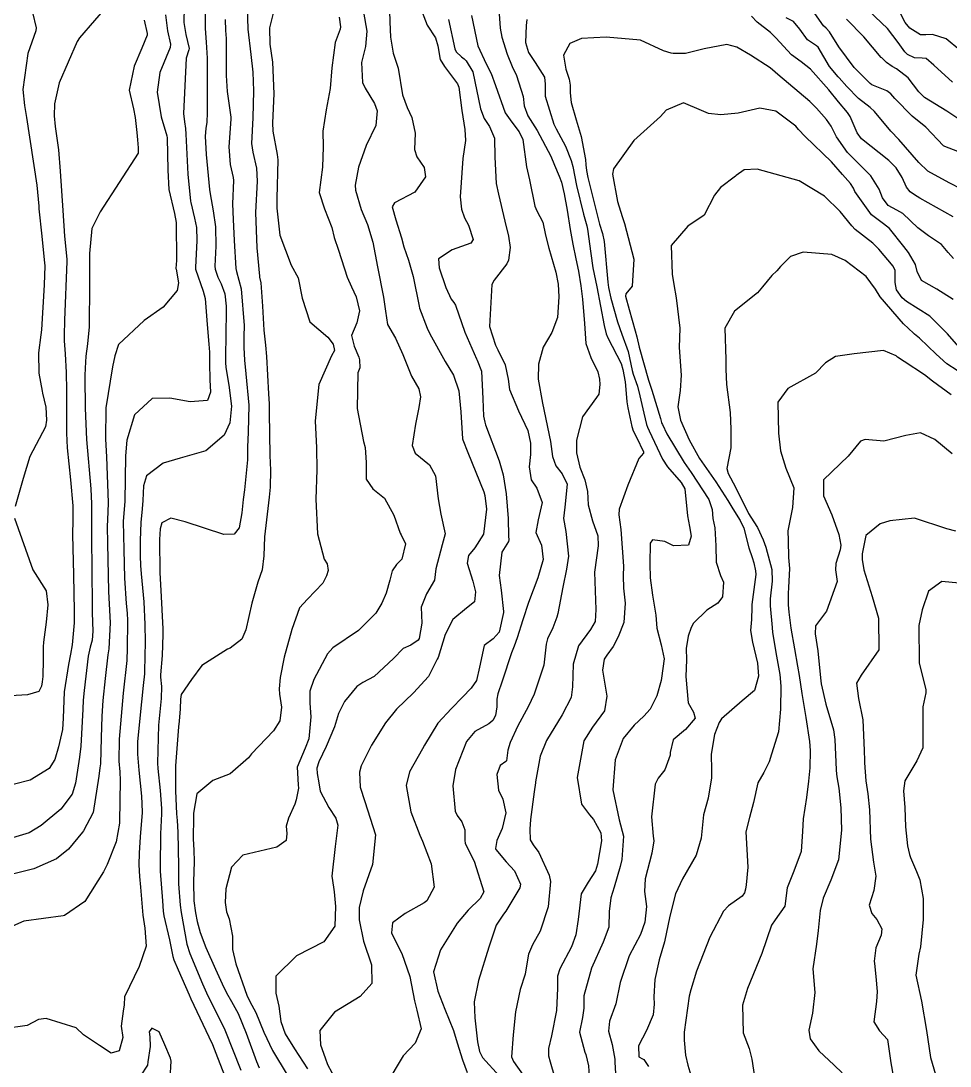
# Model space of a CAD drawing. Header units: feet. Extents: x 1313709 to 1317500, y 405869 to 411659.
# Drawn here: x 1316147.8 to 1316373.1, y 407965.1 to 408218.6 of the extents above; entities that cross this region are included whole.
import ezdxf

# ---------------------------------------------------------------- set-up
doc = ezdxf.new("R2010")
doc.units = ezdxf.units.FT
doc.layers.add('C-TOPO-MAJR', color=32, linetype='CONTINUOUS')

msp = doc.modelspace()

# ---------------------------------------------------------------- linework, layer by layer
at = {"layer": 'C-TOPO-MAJR'}
for points in [[(1316192.48, 408228.78), (1316192.42, 408216.84), (1316192.67, 408213.52), (1316192.91, 408209.64), (1316192.92, 408196.38), (1316192.86, 408194.12), (1316192.62, 408192.51), (1316192.42, 408190.66), (1316192.7, 408186.2), (1316193.5, 408177.77), (1316193.64, 408176.67), (1316194.41, 408172.58), (1316194.94, 408168.71), (1316195.03, 408163.99), (1316194.81, 408159.15), (1316194.87, 408158.45), (1316195.52, 408156.48), (1316196.32, 408154.85), (1316197.21, 408152.44), (1316197.52, 408149.45), (1316197.45, 408141.36), (1316197.39, 408138.28), (1316197.35, 408135.79), (1316197.43, 408134.53), (1316198.18, 408130.26), (1316198.8, 408125.19), (1316198.47, 408121.17), (1316197.06, 408118.11), (1316192.61, 408114.37), (1316186.36, 408112.54), (1316182.28, 408111.31), (1316178.19, 408108.3), (1316177.52, 408105.82), (1316177.34, 408102.32), (1316177.16, 408100.27), (1316176.85, 408096.94), (1316176.67, 408092.59), (1316176.68, 408088.87), (1316176.75, 408086.54), (1316176.9, 408084.54), (1316177.58, 408077.68), (1316177.85, 408072.18), (1316177.86, 408068), (1316177.77, 408060.87), (1316177.73, 408060.21), (1316177.43, 408057.41), (1316176.58, 408049.51), (1316176.05, 408043.76), (1316176, 408040.72), (1316176.36, 408036.84), (1316177.04, 408030.52), (1316177.15, 408026.76), (1316177.14, 408026.61), (1316176.72, 408020.72), (1316176.41, 408016.74), (1316176.38, 408013.87), (1316176.54, 408011.07), (1316176.76, 408008.47), (1316177.36, 408001.7), (1316177.8, 407998.53), (1316178.13, 407994.17), (1316176.42, 407989.24), (1316172.85, 407981.91), (1316172.8, 407979.94), (1316172.53, 407978.36), (1316172.11, 407974.78), (1316172.51, 407971.99), (1316171.62, 407968.76), (1316169.63, 407968.23), (1316166.84, 407970.06), (1316164.92, 407971.32), (1316162.94, 407972.68), (1316161.16, 407974.35), (1316153.91, 407976.65), (1316152.04, 407976.39), (1316149.32, 407974.93), (1316143.54, 407974.09)], [(1316202.58, 408224.78), (1316202.77, 408216.61), (1316203.54, 408210.52), (1316204.01, 408206.22), (1316204.16, 408201.7), (1316203.97, 408195.16), (1316203.68, 408188.92), (1316203.97, 408186.8), (1316204.93, 408182.95), (1316205.06, 408179.73), (1316204.68, 408172.14), (1316205.01, 408163.63), (1316205.59, 408156.72), (1316205.65, 408156.49), (1316205.99, 408155.09), (1316206.33, 408149.43), (1316206.68, 408143.61), (1316207.07, 408140.01), (1316207.32, 408137.22), (1316207.82, 408128.2), (1316207.94, 408125.77), (1316207.98, 408123.68), (1316208.16, 408113.2), (1316208.26, 408109.68), (1316208.18, 408105.56), (1316207.95, 408103.07), (1316206.84, 408093.49), (1316206.66, 408088.89), (1316206.25, 408085.5), (1316205.24, 408082.46), (1316203.74, 408077.36), (1316202.31, 408070.89), (1316201.33, 408068.62), (1316198.53, 408066.5), (1316197.84, 408066.2), (1316191.63, 408062.22), (1316189.12, 408058.89), (1316186.65, 408055.25), (1316186.45, 408054.13), (1316186.38, 408051.78), (1316186.11, 408048.79), (1316186.02, 408047.34), (1316185.51, 408041.04), (1316185.27, 408037.94), (1316185.23, 408031.85), (1316185.5, 408026.24), (1316185.63, 408024.63), (1316185.83, 408021.8), (1316185.96, 408013.6), (1316186.01, 408009.28), (1316186.4, 408004.08), (1316186.64, 408002.35), (1316188, 407994.66), (1316188.71, 407992.35), (1316191.83, 407985), (1316192.78, 407982.82), (1316192.95, 407982.45), (1316194.55, 407979.26), (1316197.19, 407973.9), (1316201.13, 407964.12)], [(1316169.21, 408222.98), (1316161.95, 408214.57), (1316161.42, 408213.64), (1316157.03, 408203.6), (1316155.87, 408198.49), (1316155.79, 408195.64), (1316156.07, 408193.07), (1316156.85, 408187.39), (1316157.3, 408182.2), (1316157.91, 408172.64), (1316158.35, 408166.45), (1316158.88, 408160.81), (1316158.9, 408160.31), (1316158.37, 408146.06), (1316158.22, 408142.32), (1316158.24, 408141.03), (1316158.46, 408137.89), (1316158.72, 408133.31), (1316158.76, 408131.72), (1316158.78, 408130.59), (1316158.82, 408122.9), (1316158.82, 408118.59), (1316159.01, 408115.05), (1316159.79, 408107.32), (1316160.33, 408100.97), (1316160.33, 408097.49), (1316160.24, 408094.01), (1316160.5, 408084.26), (1316160.71, 408075.48), (1316160.68, 408072.59), (1316160.19, 408067.24), (1316159.82, 408064.99), (1316159.33, 408062.48), (1316158.27, 408055.91), (1316158.05, 408049.47), (1316157.83, 408046.75), (1316156.87, 408042.53), (1316155.95, 408039.42), (1316154.62, 408037.29), (1316150.01, 408034.45), (1316142.32, 408032.46)], [(1316187.32, 408222.1), (1316187.31, 408218.23), (1316187.74, 408215.38), (1316188.54, 408211.94), (1316188.51, 408211.66), (1316187.86, 408209.6), (1316187.2, 408196.15), (1316187.46, 408194.2), (1316187.69, 408192.57), (1316187.74, 408191.14), (1316188.26, 408181.5), (1316188.89, 408174.94), (1316188.94, 408174.59), (1316189.86, 408170.75), (1316190.31, 408168.55), (1316190.45, 408165.4), (1316190.09, 408158.86), (1316190.14, 408158.44), (1316191.95, 408153.04), (1316192.41, 408151.28), (1316192.96, 408145.01), (1316193.35, 408140.25), (1316193.51, 408138.24), (1316193.54, 408135.63), (1316193.61, 408131.6), (1316193.71, 408128.55), (1316193.02, 408126.58), (1316188.84, 408126.19), (1316183.87, 408127.11), (1316179.58, 408127), (1316175.32, 408123.1), (1316173.42, 408116.89), (1316173.1, 408113.09), (1316172.97, 408102.04), (1316172.64, 408098.28), (1316172.57, 408097.17), (1316172.72, 408090.41), (1316172.92, 408083.42), (1316173.33, 408077.31), (1316173.53, 408074.99), (1316173.6, 408073.17), (1316173.51, 408066.2), (1316173.48, 408063.69), (1316173.46, 408063.45), (1316172.56, 408055.58), (1316171.58, 408044.38), (1316171.52, 408039.07), (1316171.73, 408036.43), (1316171.87, 408034.38), (1316171.7, 408024.43), (1316171.69, 408024.03), (1316170.88, 408019.44), (1316168.65, 408014.01), (1316167.8, 408012.16), (1316163.27, 408005.01), (1316158.35, 408001.57), (1316158.01, 408001.49), (1316148.46, 408000.21), (1316144.28, 407998.35)], [(1316244.44, 408222.47), (1316246.31, 408217.59), (1316248.29, 408214.57), (1316248.88, 408212.6), (1316249.48, 408209.31), (1316250.49, 408207.6), (1316253.68, 408203.35), (1316253.94, 408202.54), (1316254.67, 408196.95), (1316255.44, 408192.29), (1316255.6, 408189.63), (1316254.97, 408185.26), (1316254.29, 408175.96), (1316254.63, 408173), (1316255.37, 408170.84), (1316256.31, 408169.12), (1316257.44, 408165.6), (1316256.89, 408164.74), (1316252.37, 408163.07), (1316249.04, 408160.9), (1316249.18, 408158.71), (1316250.78, 408153.96), (1316252.1, 408151.1), (1316252.74, 408150.35), (1316253.15, 408149.65), (1316255.4, 408143.1), (1316258.26, 408136.68), (1316258.44, 408136.34), (1316259.44, 408133.66), (1316259.78, 408126.94), (1316259.99, 408122.74), (1316260.26, 408121.3), (1316260.47, 408120.65), (1316263.77, 408111.89), (1316264.71, 408108.49), (1316265.41, 408103.89), (1316265.95, 408097.93), (1316266.04, 408093.64), (1316266.09, 408092.77), (1316266, 408092.38), (1316264.42, 408089.76), (1316263.76, 408084.12), (1316264.25, 408080.56), (1316264.78, 408075.37), (1316264.77, 408075.08), (1316263.73, 408070.34), (1316262.31, 408068.71), (1316260.11, 408067.12), (1316258.98, 408061.86), (1316258.23, 408058.61), (1316256.96, 408056.8), (1316254.86, 408054.59), (1316252.19, 408051.85), (1316248.87, 408048.24), (1316245.64, 408042.92), (1316245.18, 408042.08), (1316241.98, 408036.47), (1316241.18, 408033.16), (1316242.31, 408026.76), (1316244.54, 408021.06), (1316245.19, 408019.62), (1316247.3, 408014.15), (1316247.98, 408008.44), (1316246.17, 408005.14), (1316245.56, 408004.7), (1316240.94, 408002.13), (1316237.92, 407999.86), (1316237.66, 407997.39), (1316239.32, 407993.94), (1316240.15, 407992.42), (1316242.12, 407986.81), (1316243.21, 407980.87), (1316243.79, 407978.66), (1316244.8, 407974.1), (1316243.34, 407970.6), (1316240.43, 407967.53), (1316236.29, 407960.54)], [(1316182.79, 408220.11), (1316183.33, 408216.26), (1316184.06, 408213.02), (1316183.97, 408212.23), (1316181.46, 408206.1), (1316180.79, 408201.4), (1316181.79, 408195.37), (1316183.14, 408190.77), (1316183.23, 408190.28), (1316183.42, 408182.41), (1316183.66, 408177.77), (1316184.98, 408171.91), (1316185.38, 408169.74), (1316185.46, 408160.5), (1316185.37, 408158.57), (1316185.39, 408158.44), (1316186.01, 408155.11), (1316185.62, 408153.26), (1316182.28, 408149.18), (1316177.63, 408145.97), (1316171.46, 408140.1), (1316170.54, 408137.41), (1316170, 408134.74), (1316168.38, 408124.75), (1316168.31, 408117.14), (1316168.55, 408112.92), (1316168.92, 408101.77), (1316168.83, 408099.49), (1316168.72, 408096.02), (1316168.78, 408091.93), (1316169.03, 408080.25), (1316169.35, 408074.11), (1316169.4, 408072.61), (1316169.05, 408066.32), (1316168.88, 408064.82), (1316168.2, 408059.11), (1316167.64, 408053.74), (1316167.36, 408049.93), (1316167.24, 408044.7), (1316167.03, 408038.38), (1316166.92, 408037.47), (1316166.66, 408035.42), (1316165.27, 408026.56), (1316162.91, 408022.11), (1316162.69, 408021.85), (1316159.3, 408017.66), (1316156.38, 408015.37), (1316150.9, 408012.91), (1316148.66, 408012.35), (1316144.08, 408011.25)], [(1316150.54, 408220.69), (1316151.47, 408217), (1316151.41, 408216.21), (1316149.47, 408210.75), (1316148.24, 408201.99), (1316148.62, 408198.14), (1316149.14, 408195.18), (1316151.59, 408178.8), (1316152.1, 408173.69), (1316152.15, 408173.02), (1316152.82, 408166.41), (1316153.43, 408160.69), (1316153.53, 408159.2), (1316153.42, 408154.64), (1316152.73, 408143.66), (1316152.59, 408142.48), (1316151.99, 408138.15), (1316152.12, 408133.17), (1316152.88, 408128.79), (1316153.02, 408128.3), (1316153.77, 408124.91), (1316153.95, 408121.76), (1316153.7, 408120.17), (1316149.93, 408112.95), (1316148.28, 408107.63), (1316146.35, 408100.86)], [(1316209.19, 408221.53), (1316208.02, 408216.98), (1316208.17, 408213.04), (1316208.75, 408208.61), (1316209.14, 408200.98), (1316208.82, 408193.88), (1316208.87, 408191.88), (1316209.93, 408186.25), (1316210.08, 408184.94), (1316209.85, 408175.56), (1316209.82, 408173.24), (1316210.57, 408166.66), (1316213.31, 408159.36), (1316214.98, 408156.28), (1316215.97, 408151.4), (1316217.85, 408145.65), (1316222.2, 408141.9), (1316223.49, 408140.26), (1316223.8, 408138.67), (1316223.12, 408137.36), (1316219.99, 408130.43), (1316219.1, 408121.62), (1316219.43, 408115.1), (1316219.52, 408109.76), (1316219.3, 408102.61), (1316219.7, 408094.21), (1316221.34, 408088.08), (1316222, 408086.9), (1316222.3, 408085.3), (1316221.87, 408084.01), (1316221.02, 408082.21), (1316217.23, 408078.33), (1316215.35, 408076.23), (1316213.43, 408070.98), (1316211.63, 408064.26), (1316210.67, 408059.31), (1316210.38, 408056.61), (1316210.47, 408055.32), (1316210.97, 408052.12), (1316210.58, 408048.83), (1316209.03, 408046.38), (1316203.72, 408040.79), (1316202.92, 408039.82), (1316198.5, 408036.01), (1316194.28, 408034.38), (1316190.46, 408031.09), (1316189.63, 408026.45), (1316189.6, 408025.55), (1316189.58, 408020.23), (1316189.72, 408017.49), (1316189.78, 408014.73), (1316189.64, 408009.79), (1316189.68, 408005.2), (1316190.1, 408002.22), (1316190.54, 408000.13), (1316191.21, 407997.49), (1316192.6, 407993.83), (1316194.96, 407988.6), (1316196.55, 407985.04), (1316197.61, 407982.82), (1316198.84, 407980.77), (1316200.49, 407977.85), (1316202.42, 407973.02), (1316204.88, 407966.19), (1316205.56, 407964.68)], [(1316224.97, 408219.59), (1316225.25, 408217.23), (1316225.16, 408216.66), (1316223.99, 408213.44), (1316223.19, 408207.27), (1316222.78, 408202.28), (1316221.78, 408197.11), (1316220.97, 408191.92), (1316221.07, 408188.1), (1316220.89, 408183.14), (1316220.12, 408177.01), (1316221.43, 408173.05), (1316223.16, 408168.52), (1316223.7, 408166.1), (1316224.8, 408163.01), (1316226.89, 408156.5), (1316227.91, 408154.11), (1316229.08, 408151.7), (1316229.89, 408148.29), (1316229.25, 408145.43), (1316227.95, 408142.31), (1316228.61, 408139.7), (1316229.69, 408137.03), (1316229.91, 408136.43), (1316229.92, 408134.45), (1316229.51, 408133.29), (1316229.35, 408124.6), (1316230.81, 408116.58), (1316231.23, 408115.14), (1316231.51, 408111.53), (1316231.49, 408107.47), (1316233.14, 408105.15), (1316235.93, 408102.83), (1316238.22, 408098.73), (1316239.77, 408094.35), (1316239.98, 408093.97), (1316241.05, 408091.79), (1316240.17, 408088.04), (1316238.85, 408086.75), (1316237.84, 408085.26), (1316237.24, 408082.95), (1316236.32, 408079.77), (1316235.31, 408077.42), (1316233.88, 408074.94), (1316229.67, 408070.77), (1316223.4, 408066.57), (1316222.09, 408065.09), (1316218.8, 408058.85), (1316217.82, 408056.05), (1316217.82, 408053.1), (1316218.07, 408049.78), (1316217.59, 408044.5), (1316216.68, 408042.17), (1316214.79, 408037.56), (1316215.03, 408033.33), (1316215.09, 408032.53), (1316214.54, 408029.63), (1316214.2, 408028.63), (1316212.63, 408025.22), (1316212.08, 408023.3), (1316212.24, 408021.48), (1316212.1, 408019.82), (1316209.84, 408018.21), (1316201.57, 408016.26), (1316198.84, 408013.36), (1316197.5, 408008.09), (1316197.33, 408004.79), (1316197.66, 408002.47), (1316198.26, 408000.78), (1316199.07, 407996.63), (1316199.11, 407993.35), (1316199.88, 407989.87), (1316202.55, 407982.31), (1316203.32, 407980.77), (1316204.73, 407978.08), (1316206.68, 407973.31), (1316208.78, 407968.89), (1316212.31, 407962.92)], [(1316230.86, 408220.74), (1316231.64, 408216.17), (1316231.35, 408212.44), (1316230.39, 408208.53), (1316230.63, 408203.68), (1316231.28, 408202.31), (1316233.49, 408198.59), (1316234.2, 408196.81), (1316233.87, 408193.28), (1316231.53, 408188.42), (1316229.61, 408183.18), (1316228.85, 408178.83), (1316228.9, 408177.55), (1316230.28, 408172.9), (1316231.79, 408169.25), (1316233.14, 408165), (1316234.28, 408158.96), (1316235.71, 408151.61), (1316236.16, 408148.24), (1316236.66, 408145.01), (1316238.64, 408141.66), (1316240.42, 408137.71), (1316242.49, 408132.44), (1316244.23, 408129.39), (1316244.66, 408127.43), (1316244.23, 408124.87), (1316243.48, 408120.79), (1316242.62, 408115.61), (1316243.36, 408113.79), (1316246.86, 408110.98), (1316248.35, 408108.24), (1316248.98, 408102.7), (1316249.61, 408098.99), (1316250.69, 408094.17), (1316249.96, 408091.53), (1316248.43, 408085.7), (1316248.07, 408082.99), (1316246.16, 408079.61), (1316244.8, 408076.45), (1316244.96, 408072.52), (1316244.32, 408068.81), (1316244.1, 408068.41), (1316242.32, 408067.2), (1316240.46, 408066.37), (1316238.09, 408063.93), (1316233.44, 408059.57), (1316230.69, 408058.15), (1316229.24, 408057.2), (1316226.28, 408053.53), (1316224.81, 408050.65), (1316223.8, 408047.37), (1316221.82, 408042.58), (1316220.02, 408038.88), (1316219.5, 408037.39), (1316219.59, 408036.09), (1316220.04, 408033.76), (1316220.3, 408031.79), (1316222.44, 408027.83), (1316224.17, 408025.2), (1316224.61, 408023.49), (1316223.94, 408018.38), (1316223.2, 408011.17), (1316223.59, 408008.49), (1316223.77, 408007.35), (1316224.02, 408003.79), (1316223.89, 407999.01), (1316221.26, 407995.2), (1316214.58, 407991.79), (1316209.6, 407986.91), (1316209.61, 407982.76), (1316210.28, 407979.6), (1316210.8, 407975.87), (1316211.86, 407972.91), (1316214.14, 407969.24), (1316217.25, 407964.42)], [(1316237.16, 408221.13), (1316237.26, 408218.4), (1316237.41, 408214.67), (1316238.07, 408210.81), (1316239.23, 408207.15), (1316240.34, 408200.69), (1316241.45, 408197.6), (1316242.56, 408195.24), (1316243.38, 408191.42), (1316243.2, 408187.43), (1316243.82, 408185.64), (1316245.58, 408183.06), (1316245.87, 408180.79), (1316243.31, 408177.11), (1316238.36, 408174.52), (1316237.8, 408173.51), (1316238.72, 408170.39), (1316240.09, 408166.01), (1316240.66, 408163.86), (1316241.74, 408160.63), (1316242.93, 408156.67), (1316244.31, 408149.45), (1316244.43, 408148.95), (1316246.27, 408144.11), (1316246.95, 408142.69), (1316250.62, 408135.99), (1316252.7, 408132.67), (1316253.99, 408128.92), (1316254.49, 408123.8), (1316254.89, 408117.27), (1316254.94, 408117.02), (1316256.16, 408113.96), (1316260.04, 408104.42), (1316260.29, 408103.48), (1316260.65, 408100.16), (1316259.95, 408094.11), (1316257.85, 408090.84), (1316256.33, 408088.95), (1316255.97, 408087.08), (1316257.34, 408082.7), (1316258.01, 408080.16), (1316257.76, 408077.72), (1316255.8, 408076.21), (1316252.51, 408073.43), (1316250.66, 408069.82), (1316248.93, 408064.23), (1316248.73, 408063.8), (1316247.89, 408062.14), (1316246.64, 408059.62), (1316242.94, 408055.59), (1316238.89, 408051.7), (1316236.21, 408048.32), (1316232.75, 408042.92), (1316230.26, 408037.89), (1316229.9, 408036.39), (1316230.04, 408032.72), (1316231.2, 408029.29), (1316233.77, 408021.15), (1316233.01, 408013.96), (1316230.73, 408007.57), (1316229.79, 408003.57), (1316229.77, 408000.52), (1316230.81, 407995.35), (1316232.79, 407989.62), (1316232.85, 407985.08), (1316230.06, 407981.92), (1316223.83, 407978.15), (1316220.22, 407973.73), (1316220.43, 407970.26), (1316221.53, 407967.11), (1316222.15, 407965.48), (1316225.28, 407959.61)], [(1316257.03, 408219.96), (1316258.59, 408212.61), (1316260.57, 408208.24), (1316261.83, 408205.86), (1316262.88, 408203), (1316265.22, 408196.33), (1316266.81, 408194.08), (1316268.64, 408191.77), (1316269.49, 408189.86), (1316270.42, 408183.24), (1316271.07, 408180.1), (1316272.44, 408173.67), (1316272.9, 408172.56), (1316274.31, 408169.8), (1316275.01, 408166.65), (1316275.78, 408163.54), (1316277.51, 408157.72), (1316278.07, 408154.74), (1316278.24, 408151.7), (1316277.88, 408146.7), (1316276.56, 408143.02), (1316274.44, 408139.49), (1316273.3, 408135.37), (1316273.22, 408131.69), (1316274.3, 408125.9), (1316276.21, 408116.6), (1316276.65, 408112.96), (1316277.47, 408110.68), (1316279.04, 408108.75), (1316280.21, 408106.24), (1316279.64, 408100.65), (1316279.35, 408097.92), (1316279.93, 408094.75), (1316280.59, 408088.82), (1316280.09, 408085.61), (1316279.23, 408081.25), (1316277.96, 408074.88), (1316277.73, 408073.99), (1316276.77, 408071.37), (1316275.48, 408068.75), (1316275.14, 408067.44), (1316274.56, 408062.36), (1316272.27, 408055.27), (1316270.8, 408052.25), (1316268.3, 408047.61), (1316266.38, 408043.57), (1316265.84, 408041.7), (1316265.53, 408039.15), (1316265.4, 408038.96), (1316264.03, 408037.99), (1316263.16, 408035.81), (1316263.57, 408032.01), (1316264.65, 408029.79), (1316265.35, 408026.52), (1316264.44, 408022.69), (1316263.18, 408019.82), (1316262.89, 408017.9), (1316262.97, 408017.65), (1316265.46, 408014.66), (1316267.46, 408012.46), (1316268.93, 408009.17), (1316268.76, 408008.33), (1316265.34, 408002.62), (1316264.81, 408001.9), (1316263.01, 407999.23), (1316261.28, 407993.94), (1316258.7, 407985.82), (1316257.67, 407980.66), (1316257.85, 407976.77), (1316258.49, 407970.96), (1316259.01, 407968.58), (1316259.72, 407967.16), (1316263.8, 407962.66)], [(1316263.64, 408221.48), (1316264.01, 408216.9), (1316264.37, 408214.71), (1316265.71, 408210.56), (1316266.88, 408207.59), (1316267.93, 408205.42), (1316269.54, 408200.29), (1316269.83, 408198.06), (1316270.72, 408195.64), (1316272.96, 408192.09), (1316276.32, 408185.86), (1316277.14, 408183.66), (1316278.28, 408181.02), (1316278.83, 408179.51), (1316279.49, 408176.69), (1316280.25, 408172.73), (1316280.94, 408168.07), (1316281.61, 408164.5), (1316282.35, 408160.9), (1316282.96, 408157.9), (1316283.55, 408154.39), (1316283.98, 408151.1), (1316284.46, 408145.21), (1316284.8, 408140.38), (1316285.96, 408136.97), (1316287.7, 408133.54), (1316288.09, 408131.73), (1316288.15, 408130.41), (1316287.9, 408128.1), (1316287.36, 408127.28), (1316283.93, 408122.6), (1316282.48, 408116.9), (1316282.53, 408113.87), (1316283.34, 408110.34), (1316284.54, 408107.32), (1316285.2, 408104.5), (1316285.36, 408101.21), (1316286.42, 408097.33), (1316287.65, 408093.75), (1316287.74, 408091.31), (1316286.88, 408084.88), (1316287.19, 408075.88), (1316287.05, 408072.92), (1316285.91, 408070.97), (1316282.97, 408067.05), (1316281.67, 408062.55), (1316281.53, 408057.08), (1316281.24, 408054.49), (1316279.04, 408050.29), (1316275.23, 408044.06), (1316273.73, 408040.26), (1316272.58, 408034.03), (1316272.55, 408033.78), (1316272.28, 408031.61), (1316271.34, 408024.89), (1316271.15, 408022.57), (1316271.24, 408019.99), (1316271.98, 408018.72), (1316273.37, 408016.87), (1316275.86, 408011.42), (1316276.17, 408009.82), (1316275.65, 408003.74), (1316273.71, 407997.84), (1316271.85, 407994.45), (1316270.9, 407992.22), (1316270.15, 407987.93), (1316270.02, 407987.36), (1316268.85, 407983.64), (1316267.75, 407978.23), (1316267.12, 407972.67), (1316266.73, 407967.31), (1316267.24, 407966.16), (1316269.55, 407962.88)], [(1316373.85, 408171.13), (1316365.81, 408175.67), (1316364.49, 408176.46), (1316363.39, 408177.19), (1316362.57, 408178.33), (1316361.53, 408180.66), (1316360.01, 408183.01), (1316358.28, 408184.8), (1316351.63, 408190.02), (1316350.56, 408191.46), (1316348.84, 408195.48), (1316348.21, 408196.39), (1316346.05, 408199.04), (1316343.73, 408201.94), (1316339.25, 408206.91), (1316336.97, 408208.7), (1316334.69, 408210.41), (1316330.86, 408214.53), (1316329.56, 408215.8), (1316326.32, 408218.38), (1316324.93, 408219.8)], [(1316376.02, 408177.78), (1316372.85, 408179.33), (1316367.72, 408182.2), (1316365.56, 408184.33), (1316360.68, 408189.91), (1316358.75, 408191.88), (1316354.74, 408196.66), (1316353.71, 408197.64), (1316350.87, 408199.79), (1316348.05, 408202.77), (1316346.18, 408204.86), (1316345.93, 408205.11), (1316343.89, 408207.61), (1316341.08, 408212.3), (1316340.75, 408212.62), (1316338.56, 408214.05), (1316336.69, 408216.64), (1316335.15, 408218.51), (1316333.34, 408219.42)], [(1316376.06, 408186.54), (1316371.84, 408188.17), (1316371.53, 408188.35), (1316367.22, 408192.85), (1316363.91, 408195.57), (1316359.74, 408199.81), (1316358.77, 408200.96), (1316357.76, 408201.65), (1316354.16, 408203.13), (1316353.7, 408203.43), (1316350.27, 408206.92), (1316349.86, 408207.34), (1316346.12, 408212.36), (1316343.9, 408216), (1316343.06, 408216.86), (1316342.39, 408217.47), (1316340.33, 408220.45)], [(1316373.73, 408203.75), (1316369.16, 408207.95), (1316367.27, 408209.54), (1316366.35, 408209.6), (1316364.5, 408209.71), (1316362.76, 408210.53), (1316362.1, 408211.12), (1316360.48, 408213.39), (1316357.91, 408216.82), (1316353.37, 408221.07)], [(1316375.47, 408211.56), (1316372.2, 408214.33), (1316368.86, 408215.33), (1316367.21, 408215.23), (1316365.9, 408215.31), (1316363.36, 408216.9), (1316362.22, 408218.27), (1316360.67, 408221.22)], [(1316177.66, 408218.83), (1316178.38, 408215.61), (1316178.37, 408215.21), (1316177.1, 408212.05), (1316175.22, 408207.67), (1316174.04, 408201.81), (1316175.07, 408197.3), (1316175.51, 408195.18), (1316175.85, 408191.58), (1316176.05, 408189.79), (1316176.22, 408187.88), (1316176.21, 408186.58), (1316166.98, 408172.32), (1316165, 408168.26), (1316164.4, 408162.18), (1316164.4, 408160.76), (1316164.36, 408154.74), (1316164.28, 408144.44), (1316163.92, 408140.33), (1316163.47, 408137.29), (1316163.31, 408134.42), (1316163.28, 408132.64), (1316163.28, 408132.22), (1316163.36, 408124.67), (1316163.69, 408117.11), (1316164.73, 408105.13), (1316164.9, 408101.51), (1316164.89, 408100.74), (1316164.85, 408094.85), (1316164.86, 408093.44), (1316165.02, 408076.99), (1316165.08, 408075.02), (1316165.23, 408070.57), (1316165.04, 408068.43), (1316164.57, 408066.72), (1316164.05, 408064.51), (1316163.12, 408056.2), (1316162.87, 408053.84), (1316162.75, 408051.68), (1316162.32, 408042.67), (1316161.94, 408039.98), (1316160.98, 408033.75), (1316160.23, 408031.02), (1316157.47, 408027.38), (1316152.66, 408023.45), (1316149.73, 408021.7), (1316144.93, 408020.24)], [(1316197.27, 408219.03), (1316197.38, 408216.35), (1316197.51, 408214.4), (1316197.53, 408208.89), (1316197.56, 408205.38), (1316197.81, 408201.54), (1316198.67, 408195.28), (1316198.68, 408194.79), (1316198.23, 408188.12), (1316198.55, 408183.79), (1316199.27, 408180.65), (1316199.32, 408179.91), (1316199.06, 408174.28), (1316199.23, 408170.49), (1316199.52, 408165.35), (1316199.89, 408158.54), (1316200.07, 408157.84), (1316201.22, 408153.65), (1316201.87, 408144.74), (1316201.82, 408142.05), (1316201.8, 408139.41), (1316201.95, 408136.33), (1316202.33, 408133.06), (1316203.03, 408125.46), (1316202.84, 408118.91), (1316202.71, 408115.22), (1316202.69, 408112.12), (1316202.02, 408104.88), (1316201.7, 408102.53), (1316201.33, 408099.29), (1316200.7, 408095.68), (1316199.48, 408094.1), (1316196.94, 408094.03), (1316187.6, 408097.08), (1316184.15, 408098.01), (1316181.94, 408096.85), (1316181.52, 408095.44), (1316181.41, 408092.84), (1316181.47, 408084.75), (1316181.71, 408080.42), (1316182.17, 408071.18), (1316182.19, 408069.79), (1316182, 408064.72), (1316181.63, 408060.03), (1316181.65, 408059.46), (1316181.9, 408057.2), (1316181.76, 408054.23), (1316181.17, 408047.76), (1316180.86, 408038.58), (1316180.94, 408037.24), (1316181.55, 408031.93), (1316181.87, 408027.54), (1316181.86, 408026.28), (1316181.6, 408021.44), (1316181.52, 408013.39), (1316181.56, 408012.39), (1316182.08, 408005.13), (1316182.27, 408002.67), (1316182.46, 408001.53), (1316183.83, 407995.68), (1316184.6, 407991.65), (1316184.83, 407990.88), (1316185.88, 407988.42), (1316188.54, 407982.39), (1316189.01, 407981.36), (1316193.35, 407972.13), (1316194.19, 407970.31), (1316195.47, 407967.16), (1316197.34, 407962.36)], [(1316251.49, 408219), (1316253.02, 408211.87), (1316253.34, 408211.11), (1316254.64, 408209.97), (1316255.3, 408209.45), (1316255.75, 408208.99), (1316257.35, 408206.28), (1316259.23, 408197.31), (1316260.09, 408194.99), (1316261.42, 408193.06), (1316262.58, 408190.22), (1316262.74, 408185.62), (1316263.03, 408179.2), (1316263.59, 408176.63), (1316265.1, 408170.04), (1316265.99, 408166.43), (1316266.42, 408163.64), (1316266.04, 408160.59), (1316265.6, 408159.72), (1316262.53, 408155.75), (1316261.98, 408154.68), (1316261.43, 408144.53), (1316262.9, 408139.95), (1316263.46, 408138.82), (1316265.17, 408135.17), (1316265.91, 408131.7), (1316266.24, 408129.19), (1316268.47, 408124.06), (1316270.69, 408119.29), (1316271.38, 408116.19), (1316271.38, 408113.44), (1316271.02, 408110.45), (1316271.51, 408107.27), (1316272.89, 408105.28), (1316274.15, 408101.83), (1316273.21, 408097.6), (1316272.66, 408094.51), (1316273.98, 408091.42), (1316274.41, 408087.96), (1316273.14, 408083.49), (1316270.9, 408077.52), (1316269.49, 408073.35), (1316268.13, 408068.98), (1316267.36, 408066.93), (1316266.72, 408065.34), (1316264.52, 408058.45), (1316263.45, 408055.41), (1316263.15, 408054.1), (1316263.21, 408052.25), (1316262.85, 408050.15), (1316262.18, 408048.92), (1316261.21, 408048.13), (1316257.86, 408046.25), (1316255.82, 408043.81), (1316253.15, 408037.05), (1316252.54, 408033.04), (1316253.09, 408026.91), (1316253.53, 408025.85), (1316254.68, 408024.33), (1316255.44, 408022.42), (1316255.39, 408019.89), (1316255.51, 408019.04), (1316257.71, 408014.79), (1316260.07, 408007.35), (1316259.18, 408005.71), (1316256.26, 408002.88), (1316253.55, 407999.72), (1316249.56, 407993.24), (1316247.79, 407987.93), (1316248.9, 407983.25), (1316250.57, 407978.92), (1316252.68, 407973.74), (1316253.6, 407970.72), (1316254.89, 407966.6), (1316256, 407963.53)], [(1316270.48, 408218.99), (1316270.31, 408217.56), (1316270.16, 408213.39), (1316270.86, 408210.98), (1316272.52, 408208.53), (1316274.72, 408205.01), (1316274.88, 408203.3), (1316274.88, 408200.39), (1316276.97, 408193.56), (1316277.55, 408192.44), (1316279.81, 408188.26), (1316281.24, 408184.78), (1316281.62, 408183.3), (1316282.49, 408178.75), (1316284.23, 408171.76), (1316285.02, 408168.89), (1316285.19, 408168.15), (1316285.95, 408162.23), (1316286.49, 408158.78), (1316287.44, 408154.15), (1316289.22, 408144.74), (1316289.67, 408142.72), (1316290.07, 408141.79), (1316293.38, 408135.55), (1316293.77, 408134.11), (1316294.28, 408131.12), (1316294.43, 408130.16), (1316294.74, 408126.25), (1316294.95, 408124.8), (1316295.92, 408120.25), (1316296.28, 408119.17), (1316297.04, 408117.65), (1316298.73, 408114.07), (1316298.76, 408113.76), (1316297.61, 408112.48), (1316294.94, 408106.03), (1316292.85, 408100.19), (1316292.75, 408098.85), (1316293.25, 408095.29), (1316293.87, 408086.36), (1316293.79, 408084.05), (1316293.91, 408081.06), (1316294.33, 408077.41), (1316293.95, 408072.71), (1316292.63, 408069.22), (1316291.36, 408066.85), (1316289.85, 408064.76), (1316289.24, 408063.79), (1316288.84, 408061.15), (1316289.86, 408054.82), (1316289.31, 408051.26), (1316286.39, 408047.33), (1316284.3, 408043.99), (1316282.68, 408035.11), (1316283.68, 408028.59), (1316285.68, 408026), (1316286.61, 408024.9), (1316288.38, 408021.66), (1316288.56, 408019.76), (1316287.59, 408014.06), (1316287.1, 408012.45), (1316285.3, 408009.7), (1316283.65, 408006.83), (1316282.93, 408000.65), (1316282.38, 407996.93), (1316281.27, 407993.98), (1316278.44, 407988.7), (1316277.87, 407986.88), (1316277.86, 407983.96), (1316277.67, 407978.59), (1316276.41, 407972.4), (1316275.7, 407969.33), (1316275.71, 407967.58), (1316276.16, 407966.13), (1316278.19, 407958.79)], [(1316375.27, 408194.8), (1316372.33, 408196.75), (1316366.94, 408200.05), (1316365.52, 408201.47), (1316362.97, 408204.84), (1316360.11, 408206.99), (1316359.05, 408207.57), (1316357.7, 408208.55), (1316356.53, 408209.66), (1316356.4, 408209.8), (1316352.18, 408214.81), (1316348, 408219.08)], [(1316373.91, 408161.03), (1316372.64, 408162.47), (1316371.03, 408164.37), (1316367.87, 408166.48), (1316365.27, 408168.47), (1316361.62, 408171.91), (1316360.22, 408172.7), (1316358.11, 408173.87), (1316356.75, 408175.69), (1316355.91, 408177.84), (1316353.87, 408181.07), (1316348.23, 408186.76), (1316345.54, 408190.54), (1316344.24, 408193.15), (1316343.16, 408194.74), (1316340.75, 408197.45), (1316339.13, 408199.1), (1316331.35, 408205.67), (1316330.7, 408206.25), (1316329.46, 408207.28), (1316324.73, 408210.35), (1316321.38, 408212.3), (1316318.93, 408212.89), (1316313.51, 408211.9), (1316308.93, 408210.77), (1316305.93, 408210.76), (1316305.49, 408210.82), (1316303.58, 408211.36), (1316298.02, 408214.01), (1316289.74, 408214.72), (1316283.76, 408214.38), (1316280.92, 408213.14), (1316279.37, 408210.34), (1316279.89, 408206.94), (1316280.76, 408204.54), (1316281, 408203.05), (1316280.95, 408201.16), (1316281.25, 408198.82), (1316282.44, 408194.64), (1316283.67, 408190.59), (1316284.65, 408185.02), (1316284.77, 408183.69), (1316284.95, 408182.34), (1316285.29, 408180.68), (1316285.89, 408178.03), (1316288.09, 408169.3), (1316288.8, 408167.08), (1316289.24, 408165.11), (1316290.07, 408155.29), (1316290.27, 408153.98), (1316290.87, 408151.39), (1316292.46, 408145.64), (1316293.53, 408142.66), (1316295.07, 408138.47), (1316296.02, 408133.83), (1316296.25, 408132.93), (1316297.29, 408130), (1316297.86, 408127.69), (1316298.86, 408123.5), (1316299.52, 408120.74), (1316299.73, 408120.09), (1316300.17, 408119.17), (1316303.37, 408112.35), (1316304.6, 408110.43), (1316307.89, 408106.65), (1316308.76, 408105.12), (1316309.46, 408098.57), (1316309.9, 408095.97), (1316310.33, 408093.6), (1316309.7, 408091.45), (1316306.01, 408091.33), (1316303.97, 408092.36), (1316300.91, 408092.74), (1316300.37, 408091.97), (1316300.29, 408086.95), (1316300.41, 408083.5), (1316300.92, 408079.35), (1316301.77, 408074.47), (1316302.01, 408071.31), (1316303.02, 408067.27), (1316303.73, 408063.84), (1316303.16, 408059.18), (1316303.01, 408058.6), (1316301.99, 408054.92), (1316300.37, 408051.65), (1316298.81, 408049.94), (1316296.48, 408047.81), (1316293.8, 408044.56), (1316291.85, 408039.39), (1316291.31, 408032.1), (1316292.82, 408024.79), (1316293.9, 408020.84), (1316293.51, 408015.16), (1316293.06, 408013.46), (1316291.68, 408008.45), (1316290.81, 408005.86), (1316290.44, 408002.61), (1316290.36, 407998.74), (1316289.01, 407995.13), (1316286.17, 407988.8), (1316284.3, 407982.13), (1316284.29, 407979.13), (1316283.98, 407976.89), (1316283.26, 407973.3), (1316284.56, 407968.41), (1316284.77, 407967.88), (1316285.43, 407965.11), (1316285.65, 407961.22)], [(1316373.88, 408151.07), (1316369.92, 408153.53), (1316366.2, 408155.68), (1316365.13, 408157.87), (1316364.74, 408159.58), (1316363.05, 408162.5), (1316361.93, 408163.91), (1316358.39, 408168.26), (1316356.93, 408169.4), (1316354.08, 408171.59), (1316350.01, 408177.28), (1316349.66, 408178.05), (1316348.95, 408179.18), (1316347.01, 408181.37), (1316344.33, 408184.44), (1316337.93, 408190.61), (1316336.38, 408192.31), (1316335.69, 408193.1), (1316330.83, 408196.74), (1316326.96, 408197.45), (1316321.72, 408196.29), (1316317.54, 408195.88), (1316314.5, 408196.19), (1316312.82, 408196.88), (1316308.49, 408198.75), (1316304.29, 408197), (1316302.9, 408195.47), (1316296.43, 408189.65), (1316291.51, 408182.76), (1316291.27, 408181.5), (1316292.43, 408174.8), (1316293.56, 408171.19), (1316294.17, 408169.52), (1316296.38, 408160.84), (1316296.02, 408154.31), (1316294.51, 408152.44), (1316294.4, 408151.89), (1316295.29, 408148.62), (1316296.72, 408143.46), (1316297.11, 408142), (1316297.71, 408139.48), (1316299.94, 408131.5), (1316300.53, 408129.81), (1316300.78, 408129.04), (1316302.88, 408122.17), (1316303.12, 408121.23), (1316303.19, 408121.01), (1316303.34, 408120.7), (1316304.44, 408118.5), (1316308.62, 408111.48), (1316310.33, 408109.08), (1316314.63, 408102.5), (1316315.38, 408100.07), (1316315.61, 408097.91), (1316316.08, 408095.64), (1316316.3, 408091.3), (1316316.34, 408087.31), (1316317.47, 408084.09), (1316318.14, 408082.48), (1316317.94, 408078.91), (1316316.78, 408077.38), (1316314.09, 408075.71), (1316310.88, 408072.57), (1316310.34, 408071.49), (1316309.59, 408069.39), (1316309.12, 408066.36), (1316309.2, 408063.67), (1316309.04, 408059.63), (1316309.59, 408053.19), (1316310.9, 408050.93), (1316311.28, 408049.49), (1316308.92, 408046.7), (1316305.97, 408044.19), (1316305.26, 408041.15), (1316305.24, 408040.52), (1316303.92, 408036.95), (1316302.34, 408034.91), (1316301.56, 408033.45), (1316300.66, 408025.53), (1316301.12, 408020.86), (1316301.23, 408019.74), (1316300.79, 408016.7), (1316299.13, 408010.5), (1316298.99, 408007.41), (1316299.45, 408003.78), (1316299.1, 407999.96), (1316298.03, 407996.96), (1316295.3, 407991.85), (1316293.08, 407985.33), (1316292.06, 407980.16), (1316290.48, 407975.93), (1316290.29, 407973.58), (1316291.17, 407970.33), (1316291.82, 407966.79), (1316291.84, 407966.02), (1316292.11, 407960.5)], [(1316375.22, 408139.56), (1316372.5, 408142.72), (1316368.18, 408147.02), (1316362.58, 408150.6), (1316361.46, 408151.49), (1316360.09, 408153.37), (1316359.77, 408155.17), (1316359.77, 408158.06), (1316359.31, 408159.14), (1316355.83, 408163.29), (1316354.41, 408164.76), (1316350.13, 408168.08), (1316349.29, 408168.89), (1316346.49, 408172.39), (1316342.69, 408176.13), (1316336.51, 408179.87), (1316326.29, 408182.69), (1316323.19, 408182.51), (1316321.2, 408181.13), (1316321.04, 408180.99), (1316317.42, 408178.21), (1316315.98, 408176.36), (1316313.51, 408171.53), (1316309.49, 408168.85), (1316305.46, 408164.16), (1316305.7, 408157.18), (1316306.08, 408154.72), (1316306.64, 408151.49), (1316307.58, 408144.13), (1316307.41, 408139.45), (1316307.86, 408132.67), (1316307.63, 408128.96), (1316307.06, 408125.05), (1316307.74, 408121.75), (1316309.83, 408116.97), (1316312.36, 408112.45), (1316312.91, 408111.64), (1316316.32, 408106.83), (1316319.23, 408102.33), (1316320.46, 408100.23), (1316322.21, 408097.45), (1316323.13, 408095.59), (1316324.28, 408090.79), (1316325.15, 408088.5), (1316325.54, 408087.17), (1316325.95, 408085.25), (1316325.98, 408084.32), (1316325.01, 408077.02), (1316325, 408076.44), (1316324.93, 408073.45), (1316324.68, 408070.77), (1316325.19, 408067.89), (1316326.42, 408062.79), (1316326.61, 408059.67), (1316325.66, 408056.21), (1316322.68, 408053.65), (1316317.64, 408049.31), (1316317.13, 408048.4), (1316315.97, 408045.53), (1316315.15, 408040.72), (1316315.21, 408036.89), (1316315.22, 408035.02), (1316314.4, 408030.05), (1316313.34, 408026.02), (1316312.73, 408020.39), (1316311.56, 408016.24), (1316308.25, 408010.52), (1316306.48, 408006.85), (1316305.17, 408001.41), (1316303.86, 407995.22), (1316302.57, 407990.87), (1316301.5, 407986.09), (1316301.28, 407981.87), (1316301.32, 407980.13), (1316301.12, 407977.54), (1316299.45, 407973.74), (1316297.51, 407969.97), (1316297.66, 407967.3), (1316298.54, 407966.82), (1316298.85, 407966.69), (1316299.95, 407964.99)], [(1316377.32, 408132.25), (1316372.29, 408135.43), (1316369.77, 408137.83), (1316365.73, 408141.68), (1316364.52, 408142.65), (1316364.27, 408142.86), (1316361.85, 408145.13), (1316356.13, 408151.72), (1316355.02, 408153.53), (1316352.78, 408156.67), (1316347.66, 408160.49), (1316344.45, 408161.95), (1316337.44, 408162.55), (1316334.44, 408161.47), (1316332, 408159.08), (1316331.07, 408158.01), (1316329.91, 408156.92), (1316327.59, 408154.17), (1316326.41, 408152.71), (1316320.85, 408148.19), (1316318.46, 408144.08), (1316318.72, 408136.51), (1316318.74, 408134.18), (1316318.85, 408130.42), (1316319.78, 408123.67), (1316319.95, 408119.63), (1316319.93, 408115.05), (1316318.99, 408110.07), (1316319.28, 408108.88), (1316321.03, 408105.54), (1316324.26, 408099.14), (1316324.79, 408098.22), (1316326.39, 408095.71), (1316327.79, 408092.76), (1316328.4, 408090.93), (1316329.88, 408085.52), (1316329.98, 408082.75), (1316329.46, 408078.41), (1316329.45, 408076.72), (1316329.93, 408071.49), (1316330.08, 408070.23), (1316330.99, 408064.5), (1316331.82, 408060.07), (1316332.09, 408057.23), (1316331.99, 408051.7), (1316331.52, 408046.17), (1316329.82, 408040.73), (1316329.2, 408038.86), (1316327.95, 408036.34), (1316326.47, 408033.79), (1316325.42, 408029.06), (1316324.48, 408025.39), (1316323.57, 408021.87), (1316324.07, 408013.33), (1316323.67, 408009.07), (1316323.5, 408007.96), (1316323.25, 408007.12), (1316322.66, 408006.32), (1316319.39, 408003.94), (1316318.15, 408002.66), (1316314.86, 407996.33), (1316311.64, 407988.09), (1316310.23, 407983.61), (1316309.84, 407982), (1316308.64, 407973.31), (1316308.62, 407971.33), (1316308.94, 407967.69), (1316309.52, 407965.26), (1316310.7, 407961.25)], [(1316373.34, 408127.95), (1316368.83, 408131.28), (1316366.88, 408132.8), (1316361.97, 408135.98), (1316360.35, 408137.07), (1316360, 408137.35), (1316356.96, 408138.69), (1316349.83, 408137.88), (1316345.36, 408137.21), (1316342.91, 408135.72), (1316340.44, 408133.16), (1316333.79, 408129.45), (1316331.36, 408126.16), (1316331.52, 408118.65), (1316331.96, 408114.35), (1316333.28, 408110.14), (1316335.25, 408105.38), (1316334.93, 408100.61), (1316333.79, 408094.93), (1316333.83, 408092.56), (1316333.96, 408088.5), (1316334.13, 408085.81), (1316333.95, 408081.18), (1316333.82, 408079.76), (1316333.88, 408076.99), (1316334.04, 408075.19), (1316334.52, 408071.35), (1316335.34, 408066.29), (1316336.14, 408062.11), (1316336.48, 408059.84), (1316337.12, 408055.43), (1316338.12, 408049.62), (1316339, 408043.8), (1316339.2, 408041.63), (1316339.13, 408037.47), (1316338.77, 408034.2), (1316338.28, 408030.22), (1316337.5, 408025.08), (1316337.28, 408022), (1316336.98, 408017.15), (1316335.2, 408012.34), (1316333.57, 408008.29), (1316333.05, 408003.83), (1316330.71, 408000.55), (1316329.77, 407999.3), (1316327.46, 407992.35), (1316323.96, 407983.89), (1316322.75, 407979.84), (1316322.95, 407973.12), (1316324.42, 407969.33), (1316325.03, 407966.75), (1316326.06, 407959.79)], [(1316373.62, 408113.64), (1316369.41, 408117.1), (1316365.97, 408118.73), (1316362.35, 408118.09), (1316357.03, 408116.69), (1316352.55, 408117.09), (1316351.37, 408116.68), (1316348.36, 408113.05), (1316342.39, 408107.33), (1316342.4, 408103.46), (1316344.4, 408098.8), (1316346.14, 408094.01), (1316346.59, 408091.45), (1316346.46, 408090.35), (1316345.4, 408087.01), (1316345.34, 408085.45), (1316345.74, 408082.64), (1316343.13, 408075.41), (1316340.51, 408071.88), (1316340.37, 408069.95), (1316341.06, 408065.82), (1316341.65, 408059.29), (1316341.83, 408057.83), (1316343, 408052.85), (1316344.82, 408046.65), (1316345.16, 408044.28), (1316345.49, 408036.96), (1316345.49, 408036.75), (1316345.65, 408035.27), (1316346.12, 408032.53), (1316346.59, 408027.69), (1316346.74, 408022.29), (1316346.02, 408015.15), (1316344.2, 408010.17), (1316342.36, 408005.82), (1316341.57, 408002.84), (1316341.1, 407997.96), (1316340.73, 407994.64), (1316339.83, 407988.68), (1316340.28, 407982.93), (1316339.74, 407977.9), (1316338.84, 407973.75), (1316339.19, 407971.71), (1316341.28, 407968.75), (1316344.98, 407965.26), (1316346.9, 407963.46)], [(1316146.17, 408098.03), (1316150.69, 408085.49), (1316153.88, 408080.35), (1316154.33, 408077), (1316153.91, 408072.75), (1316153.24, 408067.9), (1316153.14, 408066.76), (1316153.13, 408063.74), (1316153.05, 408059.56), (1316152.93, 408058.31), (1316152.76, 408057.24), (1316152.15, 408055.99), (1316149.37, 408055.12), (1316134.07, 408054.29)], [(1316374.53, 408094.84), (1316372.3, 408095.38), (1316364.49, 408098.04), (1316358.49, 408097.36), (1316356.14, 408096.6), (1316352.65, 408093.78), (1316351.77, 408089.37), (1316351.78, 408087.98), (1316352.16, 408085.47), (1316354.25, 408078.96), (1316355.78, 408073.77), (1316355.83, 408066.08), (1316351.58, 408059.93), (1316350.43, 408057.98), (1316350.88, 408054.24), (1316351.96, 408049.07), (1316352.3, 408041.64), (1316352.33, 408039.23), (1316352.35, 408038.63), (1316352.64, 408034.3), (1316353.14, 408031.16), (1316353.59, 408027.22), (1316353.84, 408020.1), (1316354.54, 408014.56), (1316355.1, 408011.17), (1316354.59, 408007.71), (1316353.49, 408004.08), (1316354.17, 408002.08), (1316355.33, 408000.67), (1316356.55, 407998.39), (1316356.37, 407996.84), (1316355.09, 407993.74), (1316354.72, 407990.54), (1316354.75, 407989.92), (1316355.07, 407986.8), (1316355.41, 407983.2), (1316355.24, 407980.73), (1316354.65, 407975.8), (1316356.01, 407973.61), (1316357.95, 407971.49), (1316358.73, 407965.84), (1316359.27, 407962.71)], [(1316375.28, 408082.24), (1316371.08, 408082.67), (1316367.85, 408080.26), (1316366.31, 408075.73), (1316365.56, 408071.95), (1316365.65, 408062.91), (1316367.24, 408056.38), (1316367.23, 408055.65), (1316366.53, 408052.24), (1316366.47, 408047.69), (1316366.52, 408042.29), (1316365.06, 408039.16), (1316362.12, 408034.26), (1316361.83, 408031.82), (1316362.1, 408027.8), (1316362.31, 408023.08), (1316362.81, 408018.5), (1316363.28, 408016.42), (1316363.51, 408015.7), (1316364.97, 408012.29), (1316365.77, 408010.29), (1316366.57, 408005.7), (1316366.6, 408000.61), (1316365.96, 407994), (1316365.57, 407992.25), (1316364.83, 407987.1), (1316366.17, 407980.79), (1316367.38, 407973.68), (1316368.37, 407967.15), (1316370.36, 407960.3)], [(1316183.94, 407962.05), (1316184.22, 407966.29), (1316184.05, 407966.99), (1316182.67, 407970.23), (1316181.31, 407973.37), (1316179.54, 407974.3), (1316178.86, 407973.42), (1316179.04, 407972.17), (1316179.15, 407969.8), (1316178.57, 407966.07), (1316178.44, 407965.28), (1316176.74, 407962.73)]]:
    msp.add_lwpolyline(points, dxfattribs=at)

doc.saveas('drawing.dxf')
